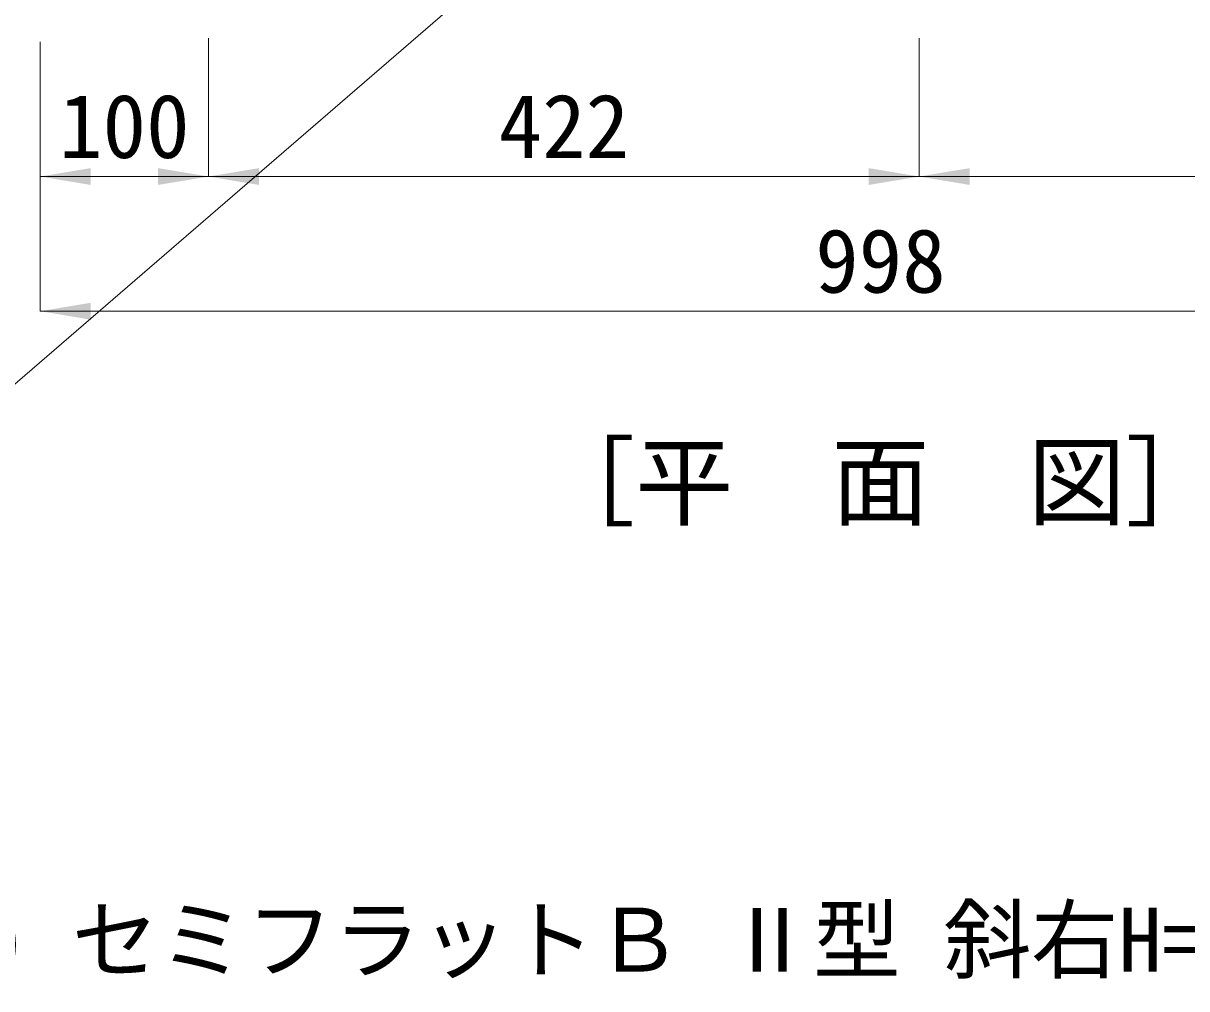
# Model space of a CAD drawing. Units: millimetres at full size. Extents: x -36174 to -11409, y 24892 to 47415.
# Drawn here: x -30491 to -29801, y 26808 to 27382 of the extents above; entities that cross this region are included whole.
import ezdxf
from ezdxf.enums import TextEntityAlignment as Align

# ---------------------------------------------------------------- set-up
doc = ezdxf.new("R2010")
doc.units = ezdxf.units.MM
doc.header["$LTSCALE"] = 30
doc.layers.add('0_2', color=7, linetype='Continuous', lineweight=13)
doc.layers.add('寸法線', color=7, linetype='Continuous', lineweight=9)
doc.styles.add('ＭＳ ゴシック', font='')
doc.styles.get('ＭＳ ゴシック').set_extended_font_data('MS Gothic')

# ---------------------------------------------------------------- blocks, each defined once
blk = doc.blocks.new('filled_arrow')
at = {"color": 0, "linetype": 'Continuous', "lineweight": -2}
blk.add_solid([(7.5, 1.25), (0, 0), (7.5, -1.25)], dxfattribs=at)

msp = doc.modelspace()

# ---------------------------------------------------------------- linework, layer by layer
at = {"layer": '寸法線'}
for p, q in [((-30381.47, 27372.73), (-30381.47, 27290.61)), ((-30381.47, 27372.73), (-30381.47, 27290.61)), ((-29959.47, 27372.73), (-29959.47, 27290.61)), ((-29959.47, 27372.73), (-29959.47, 27290.61)), ((-30481.47, 27370.61), (-30481.47, 27210.61)), ((-30481.47, 27370.61), (-30481.47, 27290.61)), ((-30481.47, 27290.61), (-30381.47, 27290.61)), ((-30381.47, 27290.61), (-29959.47, 27290.61)), ((-29959.47, 27290.61), (-29483.47, 27290.61)), ((-30481.47, 27210.61), (-29483.47, 27210.61))]:
    msp.add_line(p, q, dxfattribs=at)
msp.add_lwpolyline([(-30226.43, 27400.73), (-30557.47, 27114.7), (-31330.72, 27114.7)], dxfattribs=at)

# ---------------------------------------------------------------- block references
at = {"layer": '寸法線', "xscale": 4, "yscale": 4}
for p in [(-30481.47, 27290.61), (-30381.47, 27290.61), (-29959.47, 27290.61), (-30481.47, 27210.61)]:
    msp.add_blockref('filled_arrow', p, dxfattribs=at)
at = {"layer": '寸法線', "xscale": 4, "yscale": 4, "rotation": 180}
for p in [(-30381.47, 27290.61), (-29959.47, 27290.61)]:
    msp.add_blockref('filled_arrow', p, dxfattribs=at)

# ---------------------------------------------------------------- texts
at = {"layer": '0_2', "style": 'ＭＳ ゴシック'}
msp.add_text('［平\u3000面\u3000図］', height=42.72, dxfattribs=at).set_placement((-29982.47, 27130.61), align=Align.TOP_CENTER)
msp.add_text('(注) セミフラットＢ Ⅱ型 斜右H=20上部桝は左と左右対称です。', height=37.98, dxfattribs=at).set_placement((-30592.04, 26806.85), align=Align.BOTTOM_LEFT)
at = {"layer": '寸法線', "style": 'ＭＳ ゴシック'}
for s, p in [('100', (-30431.47, 27320.61)), ('422', (-30170.47, 27320.61)), ('998', (-29982.47, 27240.61))]:
    msp.add_text(s, height=37.98, dxfattribs=at).set_placement(p, align=Align.MIDDLE_CENTER)

doc.saveas('drawing.dxf')
